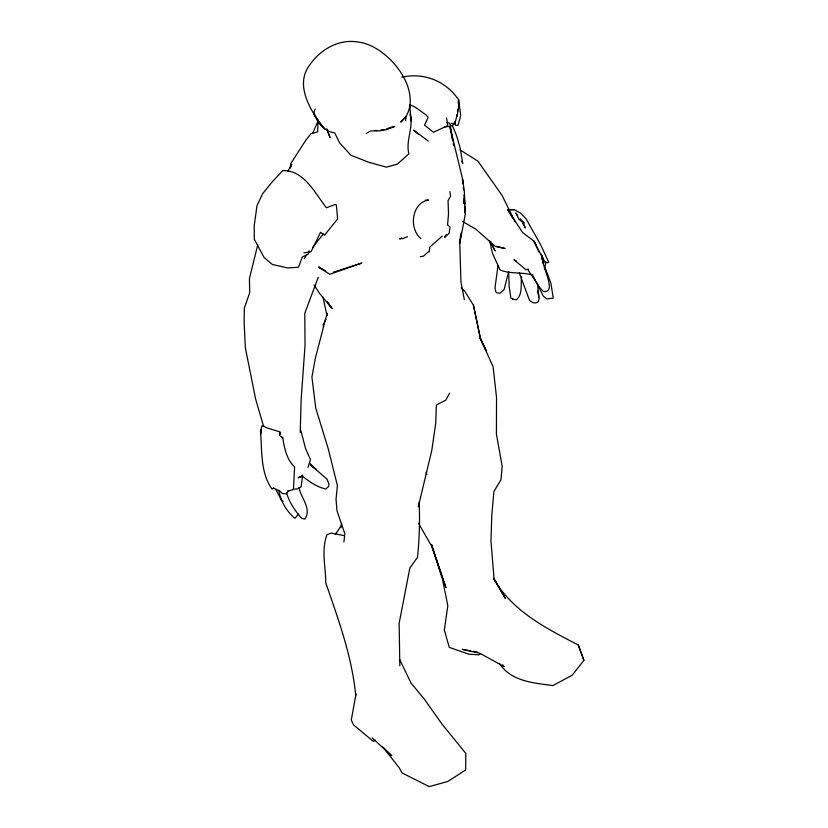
<?xml version="1.0" encoding="UTF-8"?>
<svg xmlns="http://www.w3.org/2000/svg" width="828" height="828" viewBox="0 0 828 828"><rect width="100%" height="100%" fill="white"/><g stroke="black" fill="none" stroke-linecap="round" stroke-linejoin="round"><path stroke-width="1.24" d="M542.878 263.107L542.847 258.232L533.791 240.979L522.613 232.585L507.595 209.484L512.47 217.888M260.447 430.27C262.134 449.707 260.116 472.312 271.915 488.965L273.82 488.023M508.713 271.563L509.127 286.136L510.845 297.956L513.225 299.363L516.372 299.788C522.913 294.447 520.553 284.252 521.609 276.842M300.222 432.433L301.133 399.748L305.046 345.141L304.797 313.284L318.242 277.204M279.76 434.752L279.843 432.599M318.128 120.257L317.6 131.818L310.862 133.836L306.298 139.508L290.907 163.323L290.286 168.156M260.572 434.1L261.689 426.099L263.294 425.871L266.554 427.734L280.102 431.957L279.823 435.569M260.541 434.255L260.799 429.442M405.689 120.65L405.917 116.593C422.715 88.524 387.049 45.788 359.197 42.238C338.58 38.15 319.132 50.073 308.275 67.068C297.324 83.783 307.24 103.821 316.803 118.611M464.187 203.719L464.032 194.911M451.208 123.424L454.924 123.755L457.222 114.274M457.449 111.852L457.687 109.431M458.257 103.386L458.598 99.753C445.536 80.844 424.329 72.409 401.777 77.139M460.492 236.767L459.788 243.121L460.917 281.696L464.342 299.705M464.104 203.74L464.518 199.931L464.756 203.709M343.879 542.05L344.872 533.874L337.037 510.928L336.044 499.294L337.41 485.55L328.23 448.724L315.727 407.997L311.928 377.061L315.323 358.338L326.977 313.626M429.204 251.96L429.794 247.137L442.266 236.042M498.011 265.405L494.989 287.937L495.713 291.653L496.8 292.822L500.019 293.247L504.117 289.541L508.547 271.832M461.165 232.875L459.788 243.121L465.388 213.79L464.301 190.833L462.459 178.61L449.842 126.322L444.688 126.963M309.041 250.791L308.596 253.875L302.23 257.084L298.515 267.258L287.533 267.941L272.36 264.474L264.06 257.456L254.31 239.282L254.227 225.568L257.011 205.561L262.693 193.628L272.422 181.632L282.71 170.63C304.073 169.947 314.95 193.183 326.387 207.766L335.319 204.464L336.323 204.847L337.638 218.913L324.545 235.193L320.56 232.285L311.028 251.774L303.917 252.871M340.929 527.674L341.509 523.938M302.572 475.696L301.092 486.864L297.49 488.851L292.874 489.307M456.994 116.696L458.577 107.537L458.598 99.753L460.72 115.558L458.05 125.328L455.659 125.349L454.541 123.165M356.05 693.833L351.279 720.06L353.504 724.831L373.273 741.35L375.394 740.16M257.787 244.757L249.435 278.456L249.683 292.822L244.332 308.088L244.125 321.895L245.326 347.688L255.583 398.879L263.666 426.679M327.515 313.274L327.029 315.675L322.972 297.242M544.358 269.224L545.569 263.594L540.787 253.647M418.275 506.871L431.75 450.567L435.745 423.17L436.356 404.995L445.754 400.193L449.676 393.145M307.975 467.385L310.51 459.664L305.584 448.652L300.802 430.312M315.075 109.089L314.05 112.008C316.172 121.809 324.121 131.776 334.647 132.77L339.687 143.016L350.989 155.281L369.143 162.412L386.479 167.152L397.357 164.11L408.866 153.873C405.534 140.574 413.586 127.709 410.295 114.43M290.638 167.215L291.673 164.379L287.968 171.117M312.539 133.463L318.397 120.257M288.682 490.797L286.136 493.85L282.182 493.457L279.553 490.828L273.375 488.075M326.066 319.09L323.21 324.648L323.458 327.412M455.369 120.857L452.554 125.804L450.711 125.649L449.335 123.03L447.006 122.472M446.282 234.49L444.626 237.367L449.18 233.237L449.977 226.913L447.575 224.968L448.507 214.028L448.051 200.604L450.629 196.236L449.873 191.651M304.3 258.502L306.505 255.148M298.432 514.033L294.913 518.338C286.509 511.29 280.62 501.282 278.788 490.311M335.226 534.577L341.602 525.159M493.705 578.337C511.497 610.888 546.625 628.597 578.306 644.981L583.875 660.351L572.334 675.099L552.897 685.584C533.574 682.924 511.238 681.547 499.46 663.466M312.611 247.489L323.21 234.003M302.779 475.044L301.123 476.876L298.152 477.828L300.285 476.41M428.335 251.857L423.387 256.183L420.241 256.721M480.53 653.509L478.884 654.845L468.689 654.161L449.283 647.372L444.346 630.098L447.824 605.661L442.514 579.559L431.45 544.514M366.183 133.577L370.447 130.948L379.41 130.865L386.49 129.665L394.79 126.487L392.617 126.85M407.521 236.663L403.112 238.505L399.572 238.909L401.797 237.988M523.037 223.663L525.366 227.979L522.416 221.562L523.037 223.663L524.3 223.146L520.181 218.789M386.303 128.992L391.52 127.036M333.384 272.184L361.784 263.066L329.782 274.285L318.821 267.082L322.227 269.68M287.482 491.19L292.977 489.7L293.526 488.52L294.592 466.878C286.498 459.447 284.335 447.917 282.7 437.474L280.847 436.47L282.793 438.002M528.492 269.121L526.028 269.783L513.95 259.744L516.217 260.903M380.735 130.048L384.12 129.551M507.988 209.494L514.167 209.629L520.512 213.086L526.049 218.758L540.622 244.715L548.705 262.197L547.184 262.859L545.466 261.824M508.154 209.898L514.167 209.629M425.281 200.2L428.48 200.065C411.506 202.819 408.701 228.704 420.903 238.64M375.105 130.389L377.34 130.534M470.563 650.86L462.159 649.328L479.795 653.271L504.324 666.716L502.617 664.832M472.964 651.305L477.756 652.174M343.775 535.55L331.231 533.035L327.039 534.691C321.047 549.771 325.756 567.108 325.787 582.902C338.497 619.779 352.097 656.821 355.771 695.924M496.624 246.382L505.132 248.524L495.372 246.454L475.831 229.19L462.8 221.604M532.973 275.041C522.209 271.894 510.338 274.234 500.029 269.938L492.494 253.347L489.679 240.876M409.601 104.638L415.118 107.133L425.975 114.823L428.128 117.379L424.526 125.1L433.427 132.273L447.751 125.577L446.551 117.99M318.821 267.082L325.342 270.777M459.913 149.796L477.88 161.118L502.151 195.532L515.047 221.811M301.682 475.738C309.01 481.234 316.72 487.206 325.88 489.006L328.664 486.367L328.985 484.194L327.081 479.195L310.396 464.756L316.513 469.745M428.138 141.008L413.627 130.1L418.357 134.291M522.364 222.039L519.021 219.41L515.844 212.92L517.697 215.766M283.114 501.344L281.189 499.801L275.796 489.441M372.082 737.872L391.747 755.726L382.733 746.959L399.065 767.566L402.149 772.99L429.204 786.6L447.679 781.518L465.667 769.978L465.802 753.376L441.955 724.055L424.412 699.225L411.174 683.255L399.645 659.481M461.206 287.823L464.87 291.446L473.399 305.077L480.468 338.735L493.115 366.794L496.541 397.523L496.407 434.048L502.213 466.402L500.95 479.733L493.881 491.573L491.791 515.554L490.963 541.088L494.047 578.565L505.494 598.613L493.591 578.658M309.651 463.235L315.013 468.524M541.44 258.502L542.982 260.199C542.112 266.999 557.492 293.443 543.282 291.456L539.711 287.419L527.571 269.286M512.397 298.411L513.225 299.363M318.759 121.457L324.897 128.982M331.966 308.461L327.546 302.137L331.966 308.461L319.68 293.557L314.071 284.967M313.905 114.388L320.063 123.351M418.45 523.213L431.73 546.345L445.93 587.621L431.554 544.451M536.12 245.202L533.791 240.979L539.142 252.229M489.783 241.196L495.113 250.936L490.683 241.776M479.898 338.186L486.129 350.627L479.805 336.499M544.638 266.399L550.91 283.311L553.259 298.08L546.935 298.929L543.313 296.176L533.263 276.159M461.765 161.17L462.759 163.499L460.151 147.901L456.507 135.492L452.554 125.949M326.677 129.116L330.051 137.407L326.853 129.054M519.342 272.95L529.641 300.678L533.066 302.706L535.737 302.924L538.262 301.909L539.163 298.649L538.148 290.814L538.448 294.613M583.875 660.351L578.306 644.981M299.001 487.827C301.03 497.949 311.99 509.003 304.839 519.084L301.702 518.369C295.047 510.876 289.293 502.327 286.488 492.619M426.109 472.239L426.772 474.496M542.889 260.106L541.957 255.748L542.35 259.33M480.468 338.735L473.399 305.077M452.678 140.884L449.842 126.322L450.66 126.901L452.854 140.688M537.703 285.163L538.645 297.138M453.258 143.192L453.651 145.697M409.819 104.845L410.998 121.012L410.233 114.16M463.307 187.387L463.545 189.902M464.135 198.71L464.549 203.74M464.974 208.77L465.388 213.79L464.922 206.234M419.196 502.11C419.899 520.512 419.465 539.038 417.488 557.347L409.839 568.029L399.148 623.267L399.831 665.898M405.917 116.593L400.938 121.975L405.917 116.593M462.945 183.63L462.459 178.61L462.873 183.64"/></g></svg>
